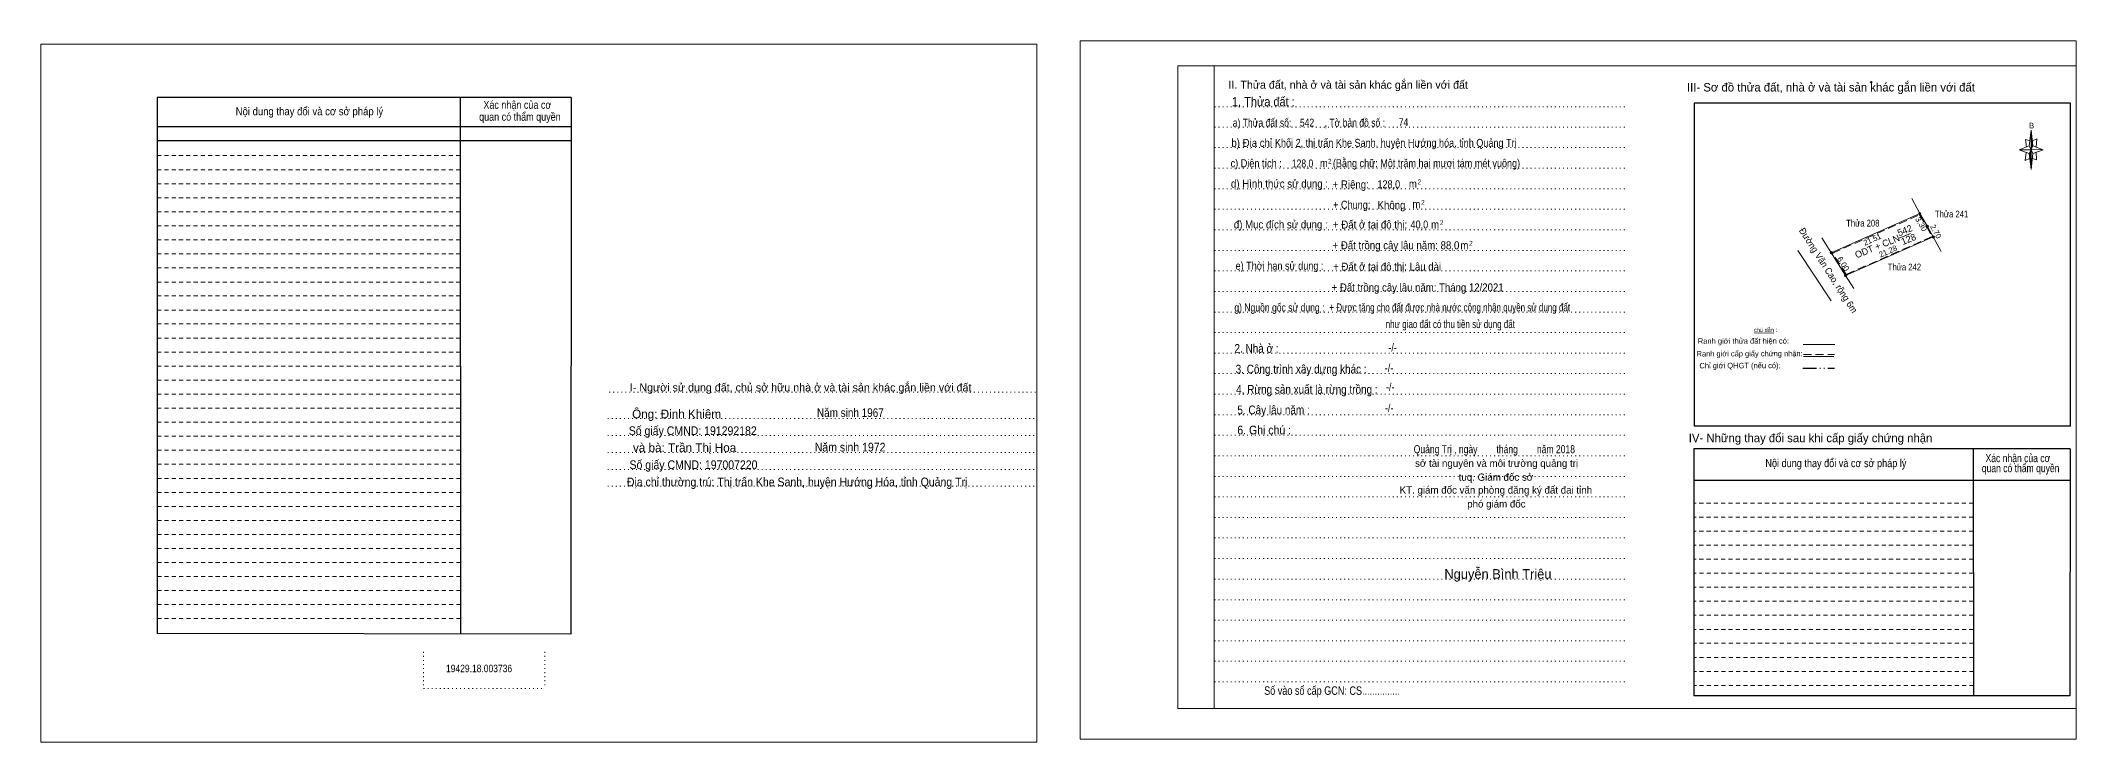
# Model space of a CAD drawing. Header units: metres. Extents: x 551253 to 552054, y 1839191 to 1839365.
# Drawn here: x 551601.7 to 552053.8, y 1839190.8 to 1839346.7 of the extents above; entities that cross this region are included whole.
import ezdxf
from ezdxf.enums import TextEntityAlignment as Align

# ---------------------------------------------------------------- set-up
doc = ezdxf.new("R2010")
doc.units = ezdxf.units.M
doc.header["$LTSCALE"] = 0.6
doc.header["$PDMODE"] = 32
doc.header["$PDSIZE"] = 0.3
for name, pattern in [('DASH_DOUBLE_DOT', [9.2, 5, -1.2, 0.3, -1.2, 0.3, -1.2]), ('DOTTED', [1.5, 0.3, -1.2]), ('MEDIUM_DASHED', [4.5, 3, -1.5]), ('SHORT_DASHED', [2.7, 1.5, -1.2])]:
    doc.linetypes.add(name, pattern=pattern)
for name, color, linetype, lineweight in [('1', 7, 'Continuous', 13), ('12', 7, 'Continuous', 13), ('2', 7, 'SHORT_DASHED', 13), ('28', 7, 'Continuous', 25), ('55', 7, 'Continuous', 13), ('8', 7, 'Continuous', 13)]:
    doc.layers.add(name, color=color, linetype=linetype, lineweight=lineweight)
doc.layers.add('18', color=7, linetype='Continuous')
doc.layers.add('62', color=7, linetype='Continuous')

msp = doc.modelspace()

# ---------------------------------------------------------------- hatches: boundary and pattern name
at = {"layer": '12'}
for points in [[(552019.27, 1839308.28, 1), (552018.77, 1839308.28, 1)], [(552020.97, 1839305.45, 1), (552020.47, 1839305.45, 1)], [(552022.26, 1839303.08, 1), (552021.76, 1839303.08, 1)], [(551999.6, 1839299.57, 1), (551999.1, 1839299.57, 1)], [(552002.79, 1839294.49, 1), (552002.29, 1839294.49, 1)]]:
    msp.add_hatch(color=256, dxfattribs=at).paths.add_polyline_path(points)
at = {"layer": '8'}
for points in [[(552043.76, 1839326.86), (552044.12, 1839323.34), (552043.76, 1839322.44)], [(552043.76, 1839322.44), (552043.76, 1839318.12), (552043.32, 1839321.64)]]:
    msp.add_hatch(color=256, dxfattribs=at).paths.add_polyline_path(points)

# ---------------------------------------------------------------- linework, layer by layer
at = {"layer": '1'}
for p, q in [((551854.2, 1839341.12), (552053.76, 1839341.12)), ((551854.2, 1839341.12), (551854.2, 1839198.26)), ((552053.76, 1839341.12), (552053.76, 1839197.08)), ((551854.2, 1839198.26), (552053.76, 1839198.26))]:
    msp.add_line(p, q, dxfattribs=at)
at = {"layer": '1', "linetype": 'DOTTED'}
for p, q in [((551862.3, 1839341.12), (551862.3, 1839198.26)), ((551862.3, 1839341.12), (551862.3, 1839198.26)), ((551862.38, 1839332.05), (551953.52, 1839332.05)), ((551862.38, 1839327.49), (551953.52, 1839327.49)), ((551862.38, 1839322.94), (551953.52, 1839322.94)), ((551862.38, 1839318.37), (551953.52, 1839318.37)), ((551862.38, 1839313.8), (551953.52, 1839313.8)), ((551862.38, 1839309.24), (551953.52, 1839309.24)), ((551862.38, 1839304.66), (551953.52, 1839304.66)), ((551862.38, 1839300.1), (551953.52, 1839300.1)), ((551862.38, 1839295.54), (551953.52, 1839295.54)), ((551862.38, 1839290.96), (551953.52, 1839290.96)), ((551862.38, 1839286.39), (551953.52, 1839286.39)), ((551862.38, 1839281.86), (551953.52, 1839281.86)), ((551862.38, 1839277.28), (551953.52, 1839277.28)), ((551862.38, 1839272.7), (551953.52, 1839272.7)), ((551727.94, 1839268.56), (551822.86, 1839268.56)), ((551862.38, 1839268.14), (551953.52, 1839268.14)), ((551727.62, 1839262.74), (551822.56, 1839262.74)), ((551862.38, 1839263.56), (551953.52, 1839263.56)), ((551727.62, 1839258.97), (551822.56, 1839258.97)), ((551862.38, 1839259), (551953.52, 1839259)), ((551727.62, 1839255.19), (551822.56, 1839255.19)), ((551727.62, 1839251.41), (551822.56, 1839251.41)), ((551862.38, 1839254.44), (551953.52, 1839254.44)), ((551727.62, 1839247.66), (551822.56, 1839247.66)), ((551862.38, 1839249.86), (551953.52, 1839249.86)), ((551862.38, 1839245.29), (551953.52, 1839245.29)), ((551862.38, 1839240.72), (551953.52, 1839240.72)), ((551862.38, 1839236.17), (551953.52, 1839236.17)), ((551862.38, 1839231.61), (551953.52, 1839231.61)), ((551862.38, 1839227.04), (551953.52, 1839227.04)), ((551862.38, 1839222.46), (551953.52, 1839222.46)), ((551862.38, 1839217.88), (551953.52, 1839217.88)), ((551686.72, 1839210.84), (551686.72, 1839202.75)), ((551713.66, 1839210.84), (551713.66, 1839202.75)), ((551862.38, 1839213.34), (551953.52, 1839213.34)), ((551862.38, 1839208.78), (551953.52, 1839208.78)), ((551686.72, 1839202.75), (551713.66, 1839202.75)), ((551862.38, 1839204.2), (551953.52, 1839204.2))]:
    msp.add_line(p, q, dxfattribs=at)
at = {"layer": '1'}
for points in [[(551832.54, 1839191.47), (552053.76, 1839191.47), (552053.76, 1839346.72), (551832.54, 1839346.72)], [(551601.67, 1839190.75), (551822.89, 1839190.75), (551822.89, 1839345.98), (551601.67, 1839345.98)], [(551601.67, 1839345.98), (551822.89, 1839345.98), (551822.89, 1839190.75), (551601.67, 1839190.75)], [(551601.67, 1839190.75), (551822.89, 1839190.75), (551822.89, 1839345.98), (551601.67, 1839345.98)], [(551862.3, 1839341.12), (552053.76, 1839341.12), (552053.76, 1839198.26), (551862.3, 1839198.26)]]:
    msp.add_lwpolyline(points, close=True, dxfattribs=at)
at = {"layer": '12'}
for p, q in [((552019.02, 1839308.28), (552017.26, 1839311.62)), ((551999.35, 1839299.57), (552019.02, 1839308.28)), ((552002.54, 1839294.49), (552022.01, 1839303.08)), ((552014.45, 1839302.83), (552016.95, 1839303.85)), ((551999.34, 1839288.91), (551991.9, 1839300.11))]:
    msp.add_line(p, q, dxfattribs=at)
at = {"layer": '12', "linetype": 'MEDIUM_DASHED'}
msp.add_lwpolyline([(552018.94, 1839308.03), (552020.55, 1839305.35), (552021.73, 1839303.18), (552002.62, 1839294.74), (551999.64, 1839299.48)], close=True, dxfattribs=at)
at = {"layer": '12'}
for points in [[(552019.02, 1839308.28), (552020.72, 1839305.45), (552022.01, 1839303.08), (552023.75, 1839299.89)], [(551997.27, 1839302.89), (552002.54, 1839294.49), (552004.33, 1839291.64)]]:
    msp.add_lwpolyline(points, dxfattribs=at)
for centre in [(552019.02, 1839308.28), (552020.72, 1839305.45), (552022.01, 1839303.08), (551999.35, 1839299.57), (552002.54, 1839294.49)]:
    msp.add_circle(centre, 0.25, dxfattribs=at)
at = {"layer": '2', "linetype": 'Continuous', "lineweight": 25}
for p, q in [((551719.46, 1839334.09), (551627.54, 1839334.09)), ((551627.54, 1839334.09), (551627.54, 1839214.94)), ((551694.84, 1839334.09), (551694.88, 1839214.82)), ((551719.46, 1839327.58), (551627.65, 1839327.58)), ((551719.46, 1839324.44), (551627.65, 1839324.44))]:
    msp.add_line(p, q, dxfattribs=at)
at = {"layer": '2'}
for p, q in [((551694.84, 1839321.16), (551627.52, 1839321.16)), ((551694.84, 1839318.04), (551627.52, 1839318.04)), ((551694.84, 1839318.04), (551627.54, 1839318.04)), ((551694.84, 1839314.92), (551627.54, 1839314.92)), ((551694.84, 1839311.8), (551627.54, 1839311.8)), ((551694.84, 1839308.7), (551627.54, 1839308.7)), ((551694.84, 1839305.56), (551627.54, 1839305.56)), ((551694.84, 1839302.44), (551627.54, 1839302.44)), ((551694.86, 1839299.34), (551627.54, 1839299.34)), ((551694.86, 1839296.2), (551627.54, 1839296.2)), ((551694.86, 1839293.06), (551627.54, 1839293.06)), ((551694.86, 1839289.98), (551627.54, 1839289.98)), ((551694.86, 1839286.84), (551627.54, 1839286.84)), ((551694.86, 1839283.74), (551627.54, 1839283.74)), ((551694.86, 1839280.62), (551627.54, 1839280.62)), ((551694.86, 1839277.5), (551627.54, 1839277.5)), ((551694.86, 1839274.38), (551627.54, 1839274.38)), ((551694.86, 1839271.26), (551627.54, 1839271.26)), ((551694.86, 1839268.14), (551627.54, 1839268.14)), ((551694.86, 1839265.02), (551627.54, 1839265.02)), ((551694.86, 1839261.9), (551627.54, 1839261.9)), ((551694.86, 1839258.78), (551627.54, 1839258.78)), ((551694.88, 1839255.66), (551627.54, 1839255.66)), ((551694.88, 1839252.55), (551627.54, 1839252.55)), ((551694.88, 1839249.43), (551627.54, 1839249.43)), ((551694.88, 1839246.31), (551627.54, 1839246.31)), ((551694.88, 1839243.19), (551627.54, 1839243.19)), ((551694.88, 1839240.08), (551627.54, 1839240.08)), ((552030.88, 1839240.82), (551968.81, 1839240.82)), ((551694.88, 1839236.96), (551627.54, 1839236.96)), ((551694.88, 1839233.83), (551627.54, 1839233.83)), ((552030.88, 1839237.7), (551968.81, 1839237.7)), ((552030.88, 1839234.58), (551968.81, 1839234.58)), ((551694.88, 1839230.71), (551627.54, 1839230.71)), ((552030.88, 1839231.48), (551968.81, 1839231.48)), ((551694.88, 1839227.58), (551627.54, 1839227.58)), ((551694.88, 1839224.48), (551627.54, 1839224.48)), ((552030.9, 1839228.34), (551968.81, 1839228.34)), ((552030.9, 1839225.22), (551968.81, 1839225.22)), ((551694.88, 1839221.36), (551627.54, 1839221.36)), ((552030.9, 1839222.12), (551968.81, 1839222.12)), ((551694.88, 1839218.24), (551627.54, 1839218.24)), ((552030.9, 1839219), (551968.81, 1839219)), ((552030.9, 1839215.86), (551968.81, 1839215.86)), ((552030.94, 1839212.76), (551968.81, 1839212.76)), ((552030.94, 1839209.62), (551968.81, 1839209.62)), ((552030.94, 1839206.53), (551968.81, 1839206.53)), ((552030.94, 1839203.4), (551968.81, 1839203.4))]:
    msp.add_line(p, q, dxfattribs=at)
at = {"layer": '2', "linetype": 'Continuous', "lineweight": 25}
msp.add_lwpolyline([(551719.46, 1839334.09), (551719.42, 1839214.8), (551627.54, 1839214.94)], dxfattribs=at)
at = {"layer": '28'}
for p, q in [((551968.9, 1839332.86), (551968.9, 1839261.01)), ((552052.46, 1839261.01), (551968.9, 1839261.01)), ((552030.88, 1839255.96), (552030.94, 1839201.1)), ((552052.39, 1839255.96), (552052.34, 1839201.1)), ((552052.39, 1839248.98), (551968.81, 1839248.98)), ((552052.34, 1839201.1), (551968.81, 1839201.1))]:
    msp.add_line(p, q, dxfattribs=at)
at = {"layer": '28', "linetype": 'SHORT_DASHED', "lineweight": 13}
msp.add_line((552030.88, 1839243.94), (551968.81, 1839243.94), dxfattribs=at)
at = {"layer": '28'}
for points in [[(552052.46, 1839261.01), (552052.46, 1839332.86), (551968.9, 1839332.86)], [(552052.39, 1839255.96), (551968.81, 1839255.96), (551968.81, 1839201.1)]]:
    msp.add_lwpolyline(points, dxfattribs=at)
msp.add_point((552008.2, 1839337.51), dxfattribs=at)
at = {"layer": '55'}
for p, q in [((551982.26, 1839281.74), (551986.62, 1839281.72)), ((551993.1, 1839279.17), (552000.11, 1839279.17)), ((551993.16, 1839276.5), (551999.9, 1839276.5)), ((551993.16, 1839276.5), (551999.9, 1839276.5))]:
    msp.add_line(p, q, dxfattribs=at)
at = {"layer": '55', "linetype": 'MEDIUM_DASHED'}
msp.add_line((551993.15, 1839276.95), (552000.05, 1839276.95), dxfattribs=at)
at = {"layer": '55', "linetype": 'DASH_DOUBLE_DOT', "lineweight": 25}
msp.add_line((551993.06, 1839273.91), (552000.08, 1839273.91), dxfattribs=at)
at = {"layer": '8'}
for p, q in [((552043.32, 1839323.34), (552043.76, 1839326.86)), ((552043.32, 1839321.64), (552041.06, 1839322.44)), ((552044.12, 1839321.64), (552043.76, 1839318.12)), ((552044.94, 1839320.2), (552044.04, 1839320.56)), ((552044.12, 1839323.34), (552046.38, 1839322.44)), ((552044.84, 1839321.9), (552044.94, 1839320.2))]:
    msp.add_line(p, q, dxfattribs=at)
for points in [[(552043.5, 1839324.42), (552042.5, 1839324.78), (552042.68, 1839323.08)], [(552044.04, 1839324.42), (552045.02, 1839324.88), (552044.84, 1839323.08)], [(552043.76, 1839322.44), (552043.32, 1839323.34), (552041.06, 1839322.44)], [(552042.6, 1839321.9), (552042.42, 1839320.1), (552043.4, 1839320.56)], [(552043.76, 1839322.44), (552044.12, 1839321.64), (552046.38, 1839322.44)]]:
    msp.add_lwpolyline(points, dxfattribs=at)
for points in [[(552043.76, 1839326.86), (552044.12, 1839323.34), (552043.76, 1839322.44)], [(552043.76, 1839322.44), (552041.06, 1839322.44), (552043.32, 1839323.34), (552044.12, 1839321.64), (552046.38, 1839322.44), (552043.76, 1839322.54)], [(552043.76, 1839322.44), (552043.76, 1839318.12), (552043.32, 1839321.64)]]:
    msp.add_lwpolyline(points, close=True, dxfattribs=at)

# ---------------------------------------------------------------- texts
at = {"layer": '12', "width": 0.85}
for s, p in [('Thửa 208', (552006.345, 1839305.41)), ('Thửa 241', (552026.075, 1839307.43)), ('Thửa 242', (552015.595, 1839295.66))]:
    msp.add_text(s, height=1.5, dxfattribs=at).set_placement(p, align=Align.CENTER)
at = {"layer": '12'}
for s, height, rotation, p in [('542', 1.5, 22.282, (552015.9556, 1839303.842)), ('2.70', 1.25, 298.56, (552022.0234, 1839303.9988)), ('ODT + CLN', 1.5, 22.282, (552009.8456, 1839300.2956)), ('21.28', 1.25, 23.807, (552012.1977, 1839299.3328)), ('128', 1.5, 22.282, (552016.7906, 1839301.9059))]:
    msp.add_text(s, height=height, rotation=rotation, dxfattribs=at).set_placement(p, align=Align.CENTER)
for s, height, rotation, width, p in [('3.30', 1.25, 300.994, 1.05, (552018.788, 1839305.6318)), ('Đường Văn Cao, rộng 6m', 1.5, 302.799, 0.95, (551998.0478, 1839295.2563)), ('21.51', 1.25, 23.884, 0.95, (552008.6969, 1839301.9578)), ('6.00', 1.25, 302.127, 1.05, (552001.4761, 1839296.7874))]:
    msp.add_text(s, height=height, rotation=rotation, dxfattribs=dict(at, width=width)).set_placement(p, align=Align.CENTER)
at = {"layer": '18'}
for s, height, p in [('II. Thửa đất, nhà ở và tài sản khác gắn liền với đất', 1.777, (551892.05, 1839336.04)), ('sở tài nguyên và môi trường quảng trị', 1.615, (551925.01, 1839251.98)), ('KT. giám đốc văn phòng đăng ký đất đai tỉnh', 1.615, (551924.85, 1839246.04)), ('tuq. Giám đốc sở', 1.615, (551924.865, 1839248.89)), ('phó giám đốc', 1.615, (551924.965, 1839242.95)), ('Nguyễn Bình Triệu', 2.133, (551925.315, 1839227.11))]:
    msp.add_text(s, height=height, dxfattribs=at).set_placement(p, align=Align.CENTER)
for s, height, width, p in [('1. Thửa đất :', 2.025, 0.9, (551873.215, 1839332.16)), ('a) Thửa đất số:              , Tờ bản đồ số : ', 1.779, 0.8, (551883.585, 1839327.6)), ('542', 1.77, 0.8, (551882.915, 1839327.62)), ('74', 1.77, 0.8, (551904.34, 1839327.72)), ('b) Địa chỉ : ', 1.779, 0.9, (551871.52, 1839323.12)), ('Khối 2, thị trấn Khe Sanh, huyện Hướng hóa, tỉnh Quảng Trị', 1.77, 0.85, (551902.62, 1839323.12)), ('c) Diện tích :                                                   ', 1.779, 0.85, (551885.945, 1839318.58)), ('128,0', 1.77, 0.8, (551881.92, 1839318.54)), (' m', 1.779, 0.85, (551886.36, 1839318.62)), ('2', 1.078, 0.75, (551887.965, 1839319.39)), ('(Bằng chữ: Một trăm hai mươi tám mét vuông)', 1.77, 0.85, (551909.445, 1839318.6)), ('d) Hình thức sử dụng :', 1.779, 0.9, (551876.8, 1839314.05)), ('+ Riêng: ', 1.779, 0.9, (551892.915, 1839313.87)), ('128,0', 1.77, 0.85, (551901.07, 1839313.92)), (' m', 1.779, 0.9, (551906.13, 1839314.02)), ('2', 1.078, 0.8, (551907.875, 1839314.78)), ('       + Chung:', 1.779, 0.85, (551890.875, 1839309.36)), ('Không', 1.779, 0.9, (551901.67, 1839309.3)), (' m', 1.779, 0.9, (551906.91, 1839309.48)), ('2', 1.078, 0.8, (551908.645, 1839310.24)), ('đ) Mục đích sử dụng :', 1.779, 0.9, (551877.075, 1839304.98)), ('+ Đất ở tại đô thị:', 1.78, 0.9, (551896.915, 1839304.96)), ('40,0', 1.77, 0.85, (551907.865, 1839304.97)), (' m', 1.779, 0.9, (551911.05, 1839304.96)), ('2', 1.078, 0.8, (551912.81, 1839305.73)), ('+ Đất trồng cây lâu năm: 88,0', 1.78, 0.9, (551902.66, 1839300.35)), (' m', 1.779, 0.9, (551917.56, 1839300.37)), ('2', 1.078, 0.8, (551919.31, 1839301.14)), ('e) Thời hạn sử dụng :', 1.779, 0.85, (551876.8, 1839295.8)), ('g) Nguồn gốc sử dụng :', 1.779, 0.8, (551876.78, 1839286.52)), ('+ Được tặng cho đất được nhà nước công nhận quyền sử dụng đất ', 1.775, 0.75, (551914.86, 1839286.54)), ('như giao đất có thu tiền sử dụng đất', 1.775, 0.75, (551914.735, 1839282.83)), ('2. Nhà ở :', 1.941, 0.85, (551871.695, 1839277.34)), ('3. Công trình xây dựng khác :', 1.941, 0.85, (551881.605, 1839272.75)), ('4. Rừng sản xuất là rừng trồng :', 1.941, 0.85, (551882.885, 1839268.24)), ('5. Cây lâu năm :', 1.941, 0.85, (551875.475, 1839263.68)), ('6. Ghi chú :', 1.941, 0.9, (551873.4, 1839259.2)), ('Quảng Trị , ngày        tháng        năm 2018', 1.777, 0.8, (551924.515, 1839255.02)), ('19429.18.003736', 1.66, 0.85, (551699.025, 1839206.34)), ('Số vào sổ cấp GCN: CS...............', 1.885, 0.8, (551888.46, 1839201.31))]:
    msp.add_text(s, height=height, dxfattribs=dict(at, width=width)).set_placement(p, align=Align.CENTER)
at = {"layer": '2'}
for s, width, p in [('Xác nhận của cơ', 0.85, (551707.53, 1839331.58)), ('Xác nhận của cơ', 0.85, (551707.53, 1839331.58)), ('Nội dung thay đổi và cơ sở pháp lý', 0.9, (551661.35, 1839330.14)), ('Nội dung thay đổi và cơ sở pháp lý', 0.9, (551661.35, 1839330.14)), (' quan có thẩm quyền', 0.85, (551707.82, 1839328.92)), (' quan có thẩm quyền', 0.85, (551707.82, 1839328.92))]:
    msp.add_text(s, height=1.758, dxfattribs=dict(at, width=width)).set_placement(p, align=Align.CENTER)
at = {"layer": '28'}
for s, height, p in [('III- Sơ đồ thửa đất, nhà ở và tài sản khác gắn liền với đất', 1.885, (551999.265, 1839335.42)), ('I- Người sử dụng đất, chủ sở hữu nhà ở và tài sản khác gắn liền với đất', 1.777, (551770.44, 1839268.75)), ('Ông: Đinh Khiêm', 1.94, (551742.895, 1839262.77)), ('và bà: Trần Thị Hoa', 1.94, (551744.67, 1839255.29)), ('IV- Những thay đổi sau khi cấp giấy chứng nhận', 1.885, (551994.74, 1839257.46))]:
    msp.add_text(s, height=height, dxfattribs=at).set_placement(p, align=Align.CENTER)
for s, height, width, p in [('-/-', 1.779, 0.85, (551901.915, 1839277.61)), ('-/-', 1.779, 0.85, (551901.125, 1839273.1)), ('-/-', 1.779, 0.85, (551901.385, 1839268.86)), ('Năm sinh 1967', 1.94, 0.85, (551781.485, 1839263.06)), ('-/-', 1.779, 0.85, (551901.155, 1839264.18)), ('Số giấy CMND: 191292182', 1.94, 0.9, (551746.485, 1839259.05)), ('Năm sinh 1972', 1.94, 0.9, (551781.435, 1839255.4)), ('Số giấy CMND: 197007220', 1.94, 0.9, (551746.65, 1839251.49)), ('Nội dung thay đổi và cơ sở pháp lý', 1.779, 0.85, (552000.37, 1839251.92)), (' quan có thẩm quyền', 1.779, 0.8, (552041.13, 1839250.8)), ('Xác nhận của cơ', 1.779, 0.8, (552040.785, 1839253.03)), ('Địa chỉ thường trú: Thị trấn Khe Sanh, huyện Hướng Hóa, tỉnh Quảng Trị', 1.94, 0.9, (551769.665, 1839247.66))]:
    msp.add_text(s, height=height, dxfattribs=dict(at, width=width)).set_placement(p, align=Align.CENTER)
at = {"layer": '55'}
msp.add_text('chú dẫn :', height=0.8971, rotation=359.976, dxfattribs=at).set_placement((551984.7448, 1839281.9788), align=Align.CENTER)
at = {"layer": '55', "width": 0.9}
for s, height, p in [('Ranh giới thửa đất hiện có:', 1.218, (551979.8187, 1839279.3589)), ('Ranh giới cấp giấy chứng nhận:', 1.206, (551981.2137, 1839276.542)), ('Chỉ giới QHGT (nếu có):', 1.213, (551979.0787, 1839273.8975))]:
    msp.add_text(s, height=height, rotation=0.127, dxfattribs=at).set_placement(p, align=Align.CENTER)
at = {"layer": '62', "width": 0.9}
for s, p in [('+ Đất ở tại đô thị: Lâu dài', (551900.705, 1839295.61)), ('+ Đất trồng cây lâu năm: Tháng 12/2021', (551907.475, 1839290.99))]:
    msp.add_text(s, height=1.77, dxfattribs=at).set_placement(p, align=Align.CENTER)
at = {"layer": '8', "width": 0.85}
msp.add_text('B', height=1.24, dxfattribs=at).set_placement((552043.845, 1839327.22), align=Align.CENTER)

doc.saveas('drawing.dxf')
